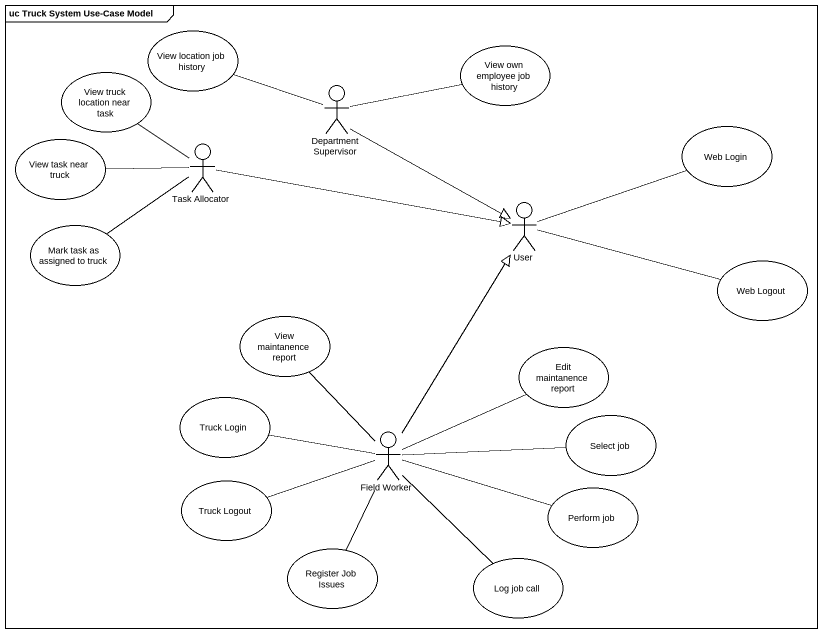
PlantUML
@startuml
mainframe uc Truck System Use-Case Model
usecase "View location job history" as View_location_job_history
usecase "View truck location near task" as View_truck_location_near
usecase "View own employee job history" as View_own_employee_job
actor "Department Supervisor" as Department_Supervisor
usecase "View task near truck" as View_task_near_truck
actor "Task Allocator" as Task_Allocator
usecase "Web Login" as Web_Login
usecase "Mark task as assigned to truck" as Mark_task_as_assigned_to
actor User
usecase "Web Logout" as Web_Logout
usecase "View maintanence report" as View_maintanence_report
usecase "Edit maintanence report" as Edit_maintanence_report
usecase "Truck Login" as Truck_Login
usecase "Select job" as Select_job
actor "Field Worker" as Field_Worker
usecase "Truck Logout" as Truck_Logout
usecase "Perform job" as Perform_job
usecase "Register Job Issues" as Register_Job_Issues
usecase "Log job call" as Log_job_call
View_location_job_history -right- Department_Supervisor
View_truck_location_near -- Task_Allocator
Department_Supervisor -right- View_own_employee_job
Department_Supervisor --|> User
View_task_near_truck -right- Task_Allocator
Task_Allocator -right-|> User
Mark_task_as_assigned_to -right- Task_Allocator
User -right- Web_Login
User -right- Web_Logout
View_maintanence_report -- Field_Worker
Truck_Login -right- Field_Worker
Field_Worker -up-|> User
Field_Worker -right- Edit_maintanence_report
Field_Worker -right- Select_job
Field_Worker -right- Perform_job
Field_Worker -- Log_job_call
Truck_Logout -right- Field_Worker
Register_Job_Issues -up- Field_Worker
@enduml
